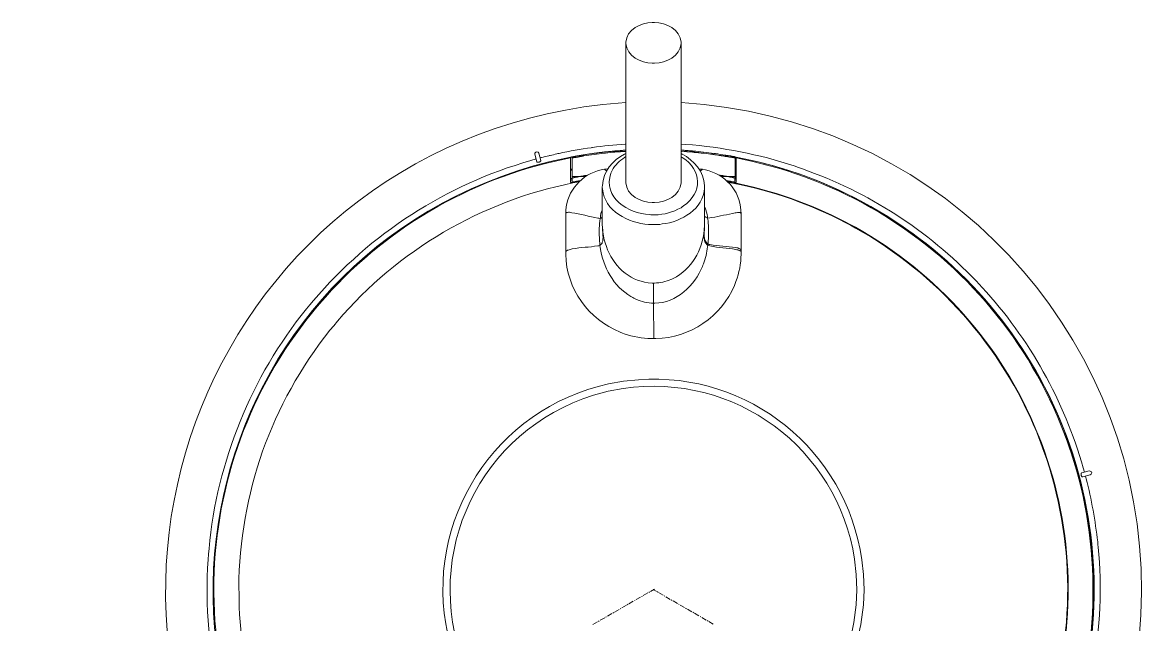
# Model space of a CAD drawing. Header units: millimetres. Extents: x 37 to 401, y 0 to 137.
# Drawn here: x 281.2 to 393.5, y 65.6 to 126 of the extents above; entities that cross this region are included whole.
import ezdxf

# ---------------------------------------------------------------- set-up
doc = ezdxf.new("R2010")
doc.units = ezdxf.units.MM

msp = doc.modelspace()

# ---------------------------------------------------------------- linework, layer by layer
at = {"color": 7, "lineweight": 20}
for points in [[(341.754883, 109.938995), (341.754883, 123.909101)], [(347.279383, 109.938995), (347.279383, 123.908995)], [(333.013085, 112.838899), (332.949585, 112.944697), (332.822585, 112.987101), (332.716717, 112.944697), (332.632085, 112.860101), (332.610883, 112.733101)], [(332.822585, 111.992197), (332.610883, 112.732995)], [(333.013085, 112.838899), (333.224717, 112.097995)], [(336.209217, 109.896697), (336.209217, 112.457899)], [(336.378585, 110.319995), (336.378585, 112.478995)], [(352.698085, 110.320101), (352.698085, 112.479101)], [(352.825085, 109.896697), (352.825085, 112.457899)], [(333.055383, 111.949899), (332.991883, 111.928697), (332.886085, 111.928697), (332.864883, 111.949899), (332.843717, 111.949899), (332.822585, 111.971101), (332.822585, 111.992197)], [(333.224717, 112.098101), (333.224717, 112.076899), (333.203585, 112.055697), (333.203585, 112.034601), (333.140085, 111.971101), (333.097717, 111.971101), (333.055383, 111.949899)], [(336.378585, 111.272495), (336.315085, 111.272495), (336.315085, 111.251399), (336.230383, 111.251399), (336.209217, 111.251399)], [(336.378585, 111.166697), (336.315085, 111.166697), (336.293883, 111.166697), (336.293883, 111.145495), (336.230383, 111.145495), (336.209217, 111.145495)], [(339.955717, 111.272601), (339.595883, 111.230197)], [(339.595883, 111.230197), (339.617085, 111.230197), (339.638217, 111.208995), (339.659383, 111.187899), (339.722883, 111.145495), (339.807585, 111.060899)], [(349.417217, 111.230197), (349.078585, 111.251399)], [(349.417217, 111.230197), (349.417217, 111.208995), (349.396085, 111.208995), (349.353717, 111.187899), (349.205585, 111.039697)], [(352.825085, 111.251399), (352.761585, 111.251399), (352.761585, 111.272495), (352.719217, 111.272495), (352.698085, 111.272495)], [(352.825085, 111.145495), (352.761585, 111.145495), (352.761585, 111.166697), (352.719217, 111.166697), (352.698085, 111.166697)], [(336.378585, 110.319995), (336.315085, 110.319995), (336.272717, 110.319995), (336.272717, 110.298899), (336.230383, 110.298899), (336.209217, 110.298899)], [(336.293883, 110.171899), (336.272717, 110.171899), (336.272717, 110.150697), (336.230383, 110.150697), (336.209217, 110.150697)], [(336.336217, 110.171899), (336.293883, 110.171899), (336.272717, 110.171899), (336.272717, 110.150697), (336.230383, 110.150697), (336.209217, 110.150697)], [(337.182883, 110.087197), (337.140585, 110.087197), (337.140585, 110.065995), (337.034717, 110.065995), (337.013585, 110.044899), (336.907717, 110.044899), (336.907717, 110.023697), (336.801883, 110.023697), (336.801883, 110.002495), (336.780717, 110.002495), (336.696085, 110.002495), (336.674883, 109.981399), (336.590217, 109.981399), (336.569085, 109.960197), (336.463217, 109.960197), (336.463217, 109.938995), (336.378585, 109.938995), (336.357383, 109.938995), (336.357383, 109.917899), (336.251585, 109.917899), (336.251585, 109.896697), (336.209217, 109.896697)], [(336.336217, 110.171899), (336.293883, 110.171899)], [(336.357383, 109.917899), (336.357383, 110.319995)], [(336.378585, 110.489399), (337.690883, 110.489399)], [(352.698085, 110.362399), (352.634585, 110.362399), (352.613383, 110.383495), (352.528717, 110.383495), (352.507585, 110.404697), (352.422883, 110.404697), (352.422883, 110.425899), (352.317085, 110.425899), (352.295883, 110.446995), (352.190085, 110.446995), (352.168883, 110.468197), (352.084217, 110.468197), (352.063085, 110.489399), (351.957217, 110.489399), (351.936085, 110.510495), (351.830217, 110.510495), (351.830217, 110.531697), (351.724383, 110.531697), (351.703217, 110.552899), (351.597383, 110.552899), (351.597383, 110.573995), (351.470383, 110.573995), (351.470383, 110.595197), (351.428085, 110.595197), (351.343383, 110.595197), (351.322217, 110.616399), (351.216383, 110.616399), (351.195217, 110.637495), (351.110585, 110.637495)], [(351.322217, 110.489399), (352.676883, 110.489399)], [(352.825085, 109.896697), (352.782717, 109.896697), (352.761585, 109.917899), (352.676883, 109.917899), (352.655717, 109.938995), (352.571085, 109.938995), (352.549883, 109.960197), (352.444085, 109.960197), (352.444085, 109.981399), (352.422883, 109.981399), (352.338217, 109.981399), (352.338217, 110.002495), (352.232383, 110.002495), (352.232383, 110.023697), (352.126585, 110.023697), (352.105383, 110.044899), (352.020717, 110.044899), (351.999585, 110.044899), (351.999585, 110.065995), (351.893717, 110.065995), (351.872585, 110.087197), (351.851383, 110.087197)], [(352.676883, 110.320101), (352.676883, 109.917899)], [(352.825085, 110.150697), (352.782717, 110.150697), (352.782717, 110.171899), (352.761585, 110.171899), (352.698085, 110.171899), (352.676883, 110.171899), (352.676883, 110.192995)], [(352.825085, 110.150697), (352.782717, 110.150697), (352.782717, 110.171899), (352.761585, 110.171899), (352.698085, 110.171899), (352.676883, 110.171899), (352.676883, 110.192995)], [(352.825085, 110.298899), (352.803883, 110.298899), (352.803883, 110.319995), (352.761585, 110.319995), (352.719217, 110.319995), (352.698085, 110.319995)], [(339.384217, 109.473399), (339.384217, 105.790399)], [(349.628883, 109.473399), (349.628883, 105.790399)], [(335.722383, 106.785197), (335.722383, 102.911697)], [(353.311883, 106.785197), (353.311883, 102.911697)], [(339.384217, 106.425399), (339.363085, 106.404197), (339.341883, 106.383101), (339.320717, 106.361899), (339.278383, 106.340697), (339.236085, 106.319601), (339.172585, 106.298399)], [(339.384217, 105.684495), (339.384217, 105.790399)], [(339.405383, 105.345899), (339.384217, 105.769197)], [(339.384217, 105.684495), (339.384217, 105.578697), (339.405383, 105.472899), (339.405383, 105.070697)], [(349.628883, 105.684495), (349.628883, 105.790399)], [(349.628883, 105.790399), (349.628883, 105.493995)], [(349.628883, 105.599899), (349.628883, 105.684495)], [(349.628883, 105.515197), (349.628883, 105.599899)], [(349.628883, 105.430495), (349.628883, 105.515197)], [(339.447717, 104.731995), (339.447717, 104.583899), (339.468883, 104.435697), (339.468883, 104.350995), (339.447717, 104.266399), (339.447717, 104.118197), (339.426585, 104.054697), (339.405383, 103.969995), (339.384217, 103.906495), (339.363085, 103.864197), (339.363085, 103.821899), (339.341883, 103.800697), (339.320717, 103.758399), (339.151383, 103.588995)], [(339.405383, 105.345899), (339.405383, 105.218899), (339.426585, 105.197697), (339.426585, 105.091899)], [(339.405383, 105.345899), (339.405383, 105.070697)], [(339.405383, 105.070697), (339.426585, 105.028399)], [(339.426585, 105.028399), (339.426585, 104.943697)], [(339.426585, 104.943697), (339.426585, 104.858995)], [(339.426585, 104.858995), (339.447717, 104.731995)], [(349.607717, 105.261197), (349.607717, 105.345899), (349.628883, 105.345899)], [(349.628883, 105.493995), (349.628883, 105.282399)], [(349.628883, 105.239995), (349.628883, 105.430495)], [(349.628883, 105.261197), (349.628883, 105.345899)], [(349.628883, 105.261197), (349.628883, 105.282399)], [(349.628883, 105.239995), (349.628883, 105.261197)], [(339.151383, 103.589101), (339.130217, 103.800697), (339.130217, 103.885399), (339.109085, 103.991197)], [(349.967585, 103.588995), (349.967585, 103.673697), (349.967585, 103.715995), (349.967585, 103.737197), (349.988717, 103.758399), (349.988717, 103.969995), (349.988717, 103.991197), (350.009883, 103.991197), (350.009883, 104.012399)], [(344.506585, 99.821399), (344.506585, 97.810601)], [(344.443085, 97.810601), (344.464217, 97.810601)], [(344.464217, 97.810495), (344.506585, 97.810495)], [(344.548883, 94.254495), (344.506585, 97.810495)], [(387.474883, 80.771399), (388.194585, 80.982995)], [(388.300383, 80.580899), (388.406217, 80.644399), (388.469717, 80.771399), (388.427383, 80.898399), (388.321585, 80.961899), (388.194585, 80.983101)], [(387.580717, 80.390399), (387.559585, 80.369197), (387.538383, 80.390399), (387.517217, 80.390399), (387.474883, 80.432697), (387.453717, 80.453899), (387.432585, 80.496197), (387.411383, 80.517399), (387.411383, 80.580899), (387.390217, 80.623197), (387.390217, 80.644399), (387.411383, 80.686697), (387.411383, 80.750197), (387.432585, 80.750197), (387.432585, 80.771399), (387.474883, 80.771399)], [(388.300383, 80.580899), (387.580717, 80.390399)], [(343.490585, 68.494697), (343.935085, 68.748697)], [(344.040883, 68.791101), (344.125585, 68.854601)], [(344.210217, 68.896899), (344.612383, 69.129697)], [(344.781717, 68.917995), (344.485383, 69.087399)], [(344.951085, 68.812197), (344.866383, 68.875697)], [(345.501383, 68.515899), (345.035717, 68.769899)], [(341.331585, 67.245899), (341.797217, 67.499899)], [(341.881883, 67.563399), (341.966585, 67.605697)], [(342.051217, 67.648101), (342.495717, 67.923197)], [(342.601585, 67.965601), (342.686217, 68.029101)], [(342.770883, 68.071399), (343.215383, 68.325399)], [(343.321217, 68.388899), (343.405883, 68.431197)], [(345.670717, 68.409995), (345.586085, 68.452399)], [(346.199883, 68.092495), (345.755383, 68.346495)], [(346.390383, 67.986697), (346.305717, 68.050197)], [(346.919585, 67.690399), (346.475085, 67.944399)], [(347.110085, 67.584495), (347.025383, 67.626899)], [(347.639217, 67.266995), (347.194717, 67.520995)], [(339.172585, 65.997101), (339.638217, 66.251101)], [(339.722883, 66.314601), (339.807585, 66.356899)], [(339.892217, 66.420399), (340.357883, 66.674399)], [(340.442585, 66.716697), (340.527217, 66.780197)], [(340.611883, 66.822601), (341.077585, 67.076601)], [(341.162217, 67.140101), (341.246883, 67.182399)], [(347.829717, 67.161197), (347.745085, 67.203495)], [(348.358883, 66.843697), (347.914383, 67.118899)], [(348.549383, 66.737899), (348.464717, 66.801399)], [(349.078585, 66.441495), (348.634085, 66.695495)], [(349.269085, 66.335697), (349.184383, 66.377995)], [(349.798217, 66.018197), (349.353717, 66.272197)], [(338.452883, 65.573697), (338.918585, 65.848899)], [(339.003217, 65.891197), (339.087883, 65.954697)], [(349.988717, 65.912399), (349.904085, 65.975899)], [(350.517883, 65.594899), (350.073383, 65.869995)]]:
    msp.add_lwpolyline(points, dxfattribs=at)
for points, knots in [([(341.754883, 123.909101), (341.754883, 123.909101), (341.754883, 123.972601), (341.754883, 123.972601), (341.796899, 125.244294), (343.278601, 125.940325), (344.400717, 125.962197), (344.400717, 125.962197), (344.506585, 125.962197), (344.506585, 125.962197)], [0, 0, 0, 0, 1, 1, 1, 2, 2, 2, 3, 3, 3, 3]), ([(344.506585, 125.962197), (344.506585, 125.962197), (344.633585, 125.962197), (344.633585, 125.962197), (345.769882, 125.930518), (347.206006, 125.245705), (347.279383, 123.972601), (347.279383, 123.972601), (347.279383, 123.909101), (347.279383, 123.909101)], [0, 0, 0, 0, 1, 1, 1, 2, 2, 2, 3, 3, 3, 3]), ([(344.506585, 121.855899), (344.506585, 121.855899), (344.400717, 121.855899), (344.400717, 121.855899), (343.245687, 121.897915), (341.811292, 122.566711), (341.754883, 123.845495), (341.754883, 123.845495), (341.754883, 123.908995), (341.754883, 123.908995)], [0, 0, 0, 0, 1, 1, 1, 2, 2, 2, 3, 3, 3, 3]), ([(347.279383, 123.909101), (347.279383, 123.909101), (347.279383, 123.845601), (347.279383, 123.845601), (347.191612, 122.564312), (345.802691, 121.907722), (344.633585, 121.855899), (344.633585, 121.855899), (344.506585, 121.855899), (344.506585, 121.855899)], [0, 0, 0, 0, 1, 1, 1, 2, 2, 2, 3, 3, 3, 3]), ([(341.733717, 117.918899), (341.733717, 117.918899), (339.426585, 117.728399), (339.426585, 117.728399), (298.838091, 113.033597), (281.235185, 64.980007), (309.221717, 35.199495), (309.221717, 35.199495), (310.872717, 33.569697), (310.872717, 33.569697), (310.872717, 33.569697), (312.587217, 32.003399), (312.587217, 32.003399), (343.800712, 5.635024), (390.884904, 25.766994), (393.401585, 66.547399), (393.401585, 66.547399), (393.465085, 68.854495), (393.465085, 68.854495), (393.465085, 68.854495), (393.422717, 71.182899), (393.422717, 71.182899), (392.328788, 95.453305), (373.750805, 115.192315), (349.586585, 117.728399), (349.586585, 117.728399), (347.279383, 117.918899), (347.279383, 117.918899)], [0, 0, 0, 0, 1, 1, 1, 2, 2, 2, 3, 3, 3, 4, 4, 4, 5, 5, 5, 6, 6, 6, 7, 7, 7, 8, 8, 8, 9, 9, 9, 9]), ([(341.733717, 113.748995), (341.733717, 113.748995), (341.670217, 113.748995), (341.670217, 113.748995), (340.590717, 113.670396), (339.475586, 113.57691), (338.410585, 113.410399), (338.410585, 113.410399), (338.347085, 113.410399), (338.347085, 113.410399), (338.347085, 113.410399), (338.283585, 113.389197), (338.283585, 113.389197), (337.231602, 113.27211), (336.085109, 113.042805), (335.045085, 112.817697), (335.045085, 112.817697), (334.981585, 112.796495), (334.981585, 112.796495), (334.981585, 112.796495), (334.918085, 112.796495), (334.918085, 112.796495), (334.918085, 112.796495), (334.833383, 112.775399), (334.833383, 112.775399), (334.634099, 112.737617), (334.347291, 112.648011), (334.156085, 112.627197), (334.156085, 112.627197), (334.092585, 112.605995), (334.092585, 112.605995), (334.092585, 112.605995), (334.029085, 112.584899), (334.029085, 112.584899), (333.807188, 112.53551), (333.500589, 112.469223), (333.288217, 112.394399), (333.288217, 112.394399), (333.224717, 112.394399), (333.224717, 112.394399), (333.224717, 112.394399), (333.140085, 112.373197), (333.140085, 112.373197)], [0, 0, 0, 0, 1, 1, 1, 2, 2, 2, 3, 3, 3, 4, 4, 4, 5, 5, 5, 6, 6, 6, 7, 7, 7, 8, 8, 8, 9, 9, 9, 10, 10, 10, 11, 11, 11, 12, 12, 12, 13, 13, 13, 14, 14, 14, 14]), ([(387.728883, 80.855995), (387.728883, 80.855995), (387.601883, 81.279399), (387.601883, 81.279399), (385.739887, 87.953602), (382.189602, 94.291219), (377.484217, 99.376899), (377.484217, 99.376899), (377.187883, 99.694399), (377.187883, 99.694399), (377.187883, 99.694399), (376.870383, 100.032995), (376.870383, 100.032995), (372.050804, 105.072108), (366.033791, 108.967092), (359.450217, 111.272495), (359.450217, 111.272495), (359.048085, 111.420697), (359.048085, 111.420697), (359.048085, 111.420697), (358.624717, 111.568899), (358.624717, 111.568899), (355.037002, 112.741497), (351.48841, 113.443525), (347.723883, 113.727899), (347.723883, 113.727899), (347.279383, 113.748995), (347.279383, 113.748995)], [0, 0, 0, 0, 1, 1, 1, 2, 2, 2, 3, 3, 3, 4, 4, 4, 5, 5, 5, 6, 6, 6, 7, 7, 7, 8, 8, 8, 9, 9, 9, 9]), ([(336.209217, 112.457899), (336.209217, 112.457899), (334.156085, 112.013399), (334.156085, 112.013399), (298.253185, 102.963626), (288.327394, 57.563913), (317.201585, 34.373995), (317.201585, 34.373995), (318.873717, 33.103995), (318.873717, 33.103995), (318.873717, 33.103995), (320.630585, 31.918697), (320.630585, 31.918697), (351.965683, 12.22142), (391.666589, 36.420212), (388.469717, 73.299495), (388.469717, 73.299495), (388.215717, 75.394995), (388.215717, 75.394995), (388.215717, 75.394995), (387.877085, 77.469399), (387.877085, 77.469399), (384.5941, 94.438292), (371.684585, 107.952927), (354.878217, 112.013399), (354.878217, 112.013399), (352.825085, 112.457899), (352.825085, 112.457899)], [0, 0, 0, 0, 1, 1, 1, 2, 2, 2, 3, 3, 3, 4, 4, 4, 5, 5, 5, 6, 6, 6, 7, 7, 7, 8, 8, 8, 9, 9, 9, 9]), ([(332.737883, 112.267399), (332.737883, 112.267399), (332.208717, 112.097995), (332.208717, 112.097995), (323.769214, 109.720026), (316.091711, 104.753197), (310.428217, 98.064495), (310.428217, 98.064495), (310.068383, 97.641197), (310.068383, 97.641197), (310.068383, 97.641197), (309.708585, 97.217899), (309.708585, 97.217899), (304.19361, 90.397294), (300.745207, 81.931297), (299.950717, 73.193697), (299.950717, 73.193697), (299.908383, 72.643399), (299.908383, 72.643399), (299.908383, 72.643399), (299.866085, 72.092995), (299.866085, 72.092995), (299.530911, 67.437422), (299.965604, 62.735318), (301.093717, 58.207697), (301.093717, 58.207697), (301.241883, 57.678495), (301.241883, 57.678495)], [0, 0, 0, 0, 1, 1, 1, 2, 2, 2, 3, 3, 3, 4, 4, 4, 5, 5, 5, 6, 6, 6, 7, 7, 7, 8, 8, 8, 9, 9, 9, 9]), ([(336.209217, 112.373197), (336.209217, 112.373197), (335.595383, 112.246197), (335.595383, 112.246197), (326.048194, 110.280202), (317.341285, 105.145909), (311.020883, 97.725899), (311.020883, 97.725899), (310.618717, 97.260197), (310.618717, 97.260197), (310.618717, 97.260197), (310.237717, 96.773399), (310.237717, 96.773399), (304.095185, 89.261702), (300.623111, 79.650624), (300.437585, 69.955197), (300.437585, 69.955197), (300.437585, 69.341399), (300.437585, 69.341399), (300.437585, 69.341399), (300.437585, 68.727495), (300.437585, 68.727495), (300.471099, 63.781621), (301.355513, 58.84312), (303.019883, 54.185995), (303.019883, 54.185995), (303.231585, 53.593399), (303.231585, 53.593399)], [0, 0, 0, 0, 1, 1, 1, 2, 2, 2, 3, 3, 3, 4, 4, 4, 5, 5, 5, 6, 6, 6, 7, 7, 7, 8, 8, 8, 9, 9, 9, 9]), ([(341.754883, 113.156399), (341.754883, 113.156399), (341.691383, 113.135197), (341.691383, 113.135197), (341.691383, 113.135197), (341.606717, 113.135197), (341.606717, 113.135197), (341.406409, 113.149026), (341.437807, 113.103094), (341.246883, 113.113995), (341.246883, 113.113995), (341.162217, 113.113995), (341.162217, 113.113995), (341.162217, 113.113995), (341.119883, 113.092899), (341.119883, 113.092899), (341.119883, 113.092899), (340.887085, 113.092899), (340.887085, 113.092899), (340.887085, 113.092899), (340.844717, 113.071697), (340.844717, 113.071697), (340.844717, 113.071697), (340.675383, 113.071697), (340.675383, 113.071697), (340.675383, 113.071697), (340.633085, 113.050495), (340.633085, 113.050495), (340.633085, 113.050495), (340.569585, 113.050495), (340.569585, 113.050495), (340.366703, 113.063195), (340.380814, 113.014194), (340.167383, 113.029399), (340.167383, 113.029399), (340.125085, 113.008197), (340.125085, 113.008197), (340.125085, 113.008197), (339.998085, 113.008197), (339.998085, 113.008197), (339.998085, 113.008197), (339.955717, 112.986995), (339.955717, 112.986995), (339.955717, 112.986995), (339.765217, 112.986995), (339.765217, 112.986995), (339.765217, 112.986995), (339.722883, 112.965899), (339.722883, 112.965899), (339.722883, 112.965899), (339.595883, 112.965899), (339.595883, 112.965899), (339.595883, 112.965899), (339.553585, 112.944697), (339.553585, 112.944697), (339.553585, 112.944697), (339.405383, 112.944697), (339.405383, 112.944697), (339.405383, 112.944697), (339.363085, 112.923495), (339.363085, 112.923495), (339.363085, 112.923495), (339.236085, 112.923495), (339.236085, 112.923495), (339.236085, 112.923495), (339.193717, 112.902399), (339.193717, 112.902399), (339.193717, 112.902399), (339.066717, 112.902399), (339.066717, 112.902399), (339.066717, 112.902399), (339.003217, 112.881197), (339.003217, 112.881197), (339.003217, 112.881197), (338.876217, 112.881197), (338.876217, 112.881197), (338.876217, 112.881197), (338.833883, 112.859995), (338.833883, 112.859995), (338.833883, 112.859995), (338.749217, 112.859995), (338.749217, 112.859995), (338.749217, 112.859995), (338.706883, 112.838899), (338.706883, 112.838899), (338.706883, 112.838899), (338.558717, 112.838899), (338.558717, 112.838899), (338.558717, 112.838899), (338.516383, 112.817697), (338.516383, 112.817697), (338.516383, 112.817697), (338.431717, 112.817697), (338.431717, 112.817697), (338.431717, 112.817697), (338.389383, 112.796495), (338.389383, 112.796495), (338.253917, 112.790921), (338.122295, 112.761323), (337.987217, 112.754197), (337.987217, 112.754197), (337.944883, 112.732995), (337.944883, 112.732995), (337.944883, 112.732995), (337.902585, 112.732995), (337.902585, 112.732995), (337.765707, 112.712605), (337.636591, 112.693519), (337.500383, 112.669495), (337.500383, 112.669495), (337.458085, 112.669495), (337.458085, 112.669495), (337.458085, 112.669495), (337.415717, 112.648399), (337.415717, 112.648399), (337.415717, 112.648399), (337.373383, 112.648399), (337.373383, 112.648399), (337.373383, 112.648399), (337.309883, 112.648399), (337.309883, 112.648399), (337.309883, 112.648399), (337.267585, 112.627197), (337.267585, 112.627197), (337.267585, 112.627197), (337.182883, 112.627197), (337.182883, 112.627197), (337.182883, 112.627197), (337.140585, 112.605995), (337.140585, 112.605995), (337.140585, 112.605995), (337.055883, 112.605995), (337.055883, 112.605995), (337.055883, 112.605995), (337.013585, 112.584899), (337.013585, 112.584899), (337.013585, 112.584899), (336.971217, 112.584899), (336.971217, 112.584899), (336.971217, 112.584899), (336.928883, 112.563697), (336.928883, 112.563697), (336.928883, 112.563697), (336.823085, 112.563697), (336.823085, 112.563697), (336.823085, 112.563697), (336.780717, 112.542495), (336.780717, 112.542495), (336.780717, 112.542495), (336.696085, 112.542495), (336.696085, 112.542495), (336.696085, 112.542495), (336.653717, 112.521399), (336.653717, 112.521399), (336.653717, 112.521399), (336.611383, 112.521399), (336.611383, 112.521399), (336.611383, 112.521399), (336.569085, 112.500197), (336.569085, 112.500197), (336.569085, 112.500197), (336.484383, 112.500197), (336.484383, 112.500197), (336.484383, 112.500197), (336.442085, 112.478995), (336.442085, 112.478995), (336.442085, 112.478995), (336.336217, 112.478995), (336.336217, 112.478995), (336.336217, 112.478995), (336.293883, 112.457899), (336.293883, 112.457899), (336.293883, 112.457899), (336.251585, 112.457899), (336.251585, 112.457899), (336.251585, 112.457899), (336.209217, 112.436697), (336.209217, 112.436697)], [0, 0, 0, 0, 1, 1, 1, 2, 2, 2, 3, 3, 3, 4, 4, 4, 5, 5, 5, 6, 6, 6, 7, 7, 7, 8, 8, 8, 9, 9, 9, 10, 10, 10, 11, 11, 11, 12, 12, 12, 13, 13, 13, 14, 14, 14, 15, 15, 15, 16, 16, 16, 17, 17, 17, 18, 18, 18, 19, 19, 19, 20, 20, 20, 21, 21, 21, 22, 22, 22, 23, 23, 23, 24, 24, 24, 25, 25, 25, 26, 26, 26, 27, 27, 27, 28, 28, 28, 29, 29, 29, 30, 30, 30, 31, 31, 31, 32, 32, 32, 33, 33, 33, 34, 34, 34, 35, 35, 35, 36, 36, 36, 37, 37, 37, 38, 38, 38, 39, 39, 39, 40, 40, 40, 41, 41, 41, 42, 42, 42, 43, 43, 43, 44, 44, 44, 45, 45, 45, 46, 46, 46, 47, 47, 47, 48, 48, 48, 49, 49, 49, 50, 50, 50, 51, 51, 51, 52, 52, 52, 53, 53, 53, 54, 54, 54, 55, 55, 55, 56, 56, 56, 57, 57, 57, 58, 58, 58, 59, 59, 59, 59]), ([(341.733717, 113.029399), (341.733717, 113.029399), (341.606717, 113.029399), (341.606717, 113.029399), (341.432092, 113.039594), (341.471991, 112.994121), (341.268085, 113.008197), (341.268085, 113.008197), (341.225717, 113.008197), (341.225717, 113.008197), (341.225717, 113.008197), (341.183383, 112.986995), (341.183383, 112.986995), (340.994012, 112.993416), (340.953407, 112.983926), (340.781217, 112.965899), (340.781217, 112.965899), (340.696585, 112.965899), (340.696585, 112.965899), (340.696585, 112.965899), (340.654217, 112.944697), (340.654217, 112.944697), (340.345607, 112.945403), (340.009692, 112.882608), (339.701717, 112.859995), (339.701717, 112.859995), (339.617085, 112.859995), (339.617085, 112.859995), (339.617085, 112.859995), (339.574717, 112.838899), (339.574717, 112.838899), (338.902287, 112.778221), (338.202799, 112.671718), (337.542717, 112.563697), (337.542717, 112.563697), (337.479217, 112.563697), (337.479217, 112.563697), (337.479217, 112.563697), (337.436883, 112.542495), (337.436883, 112.542495), (337.436883, 112.542495), (337.352217, 112.542495), (337.352217, 112.542495), (337.352217, 112.542495), (337.309883, 112.521399), (337.309883, 112.521399), (337.309883, 112.521399), (337.225217, 112.521399), (337.225217, 112.521399), (337.225217, 112.521399), (337.182883, 112.500197), (337.182883, 112.500197), (337.182883, 112.500197), (337.098217, 112.500197), (337.098217, 112.500197), (337.098217, 112.500197), (337.055883, 112.478995), (337.055883, 112.478995), (337.055883, 112.478995), (336.971217, 112.478995), (336.971217, 112.478995), (336.971217, 112.478995), (336.928883, 112.457899), (336.928883, 112.457899), (336.928883, 112.457899), (336.844217, 112.457899), (336.844217, 112.457899), (336.844217, 112.457899), (336.801883, 112.436697), (336.801883, 112.436697), (336.801883, 112.436697), (336.759585, 112.436697), (336.759585, 112.436697), (336.759585, 112.436697), (336.717217, 112.415495), (336.717217, 112.415495), (336.717217, 112.415495), (336.632585, 112.415495), (336.632585, 112.415495), (336.632585, 112.415495), (336.590217, 112.394399), (336.590217, 112.394399), (336.590217, 112.394399), (336.505585, 112.394399), (336.505585, 112.394399), (336.505585, 112.394399), (336.463217, 112.373197), (336.463217, 112.373197), (336.463217, 112.373197), (336.420883, 112.373197), (336.420883, 112.373197), (336.420883, 112.373197), (336.378585, 112.351995), (336.378585, 112.351995)], [0, 0, 0, 0, 1, 1, 1, 2, 2, 2, 3, 3, 3, 4, 4, 4, 5, 5, 5, 6, 6, 6, 7, 7, 7, 8, 8, 8, 9, 9, 9, 10, 10, 10, 11, 11, 11, 12, 12, 12, 13, 13, 13, 14, 14, 14, 15, 15, 15, 16, 16, 16, 17, 17, 17, 18, 18, 18, 19, 19, 19, 20, 20, 20, 21, 21, 21, 22, 22, 22, 23, 23, 23, 24, 24, 24, 25, 25, 25, 26, 26, 26, 27, 27, 27, 28, 28, 28, 29, 29, 29, 30, 30, 30, 31, 31, 31, 31]), ([(339.384217, 109.473399), (339.384217, 109.473399), (339.405383, 109.600399), (339.405383, 109.600399), (339.425492, 110.992425), (340.456308, 112.130521), (341.627883, 112.754197), (341.627883, 112.754197), (341.733717, 112.817697), (341.733717, 112.817697)], [0, 0, 0, 0, 1, 1, 1, 2, 2, 2, 3, 3, 3, 3]), ([(344.252585, 106.658197), (344.252585, 106.658197), (344.125585, 106.679399), (344.125585, 106.679399), (341.965209, 106.759797), (339.413215, 108.402719), (340.252085, 110.849197), (340.252085, 110.849197), (340.315585, 110.976197), (340.315585, 110.976197), (340.315585, 110.976197), (340.379085, 111.103197), (340.379085, 111.103197), (340.647902, 111.65921), (341.124505, 112.077217), (341.627883, 112.415495), (341.627883, 112.415495), (341.754883, 112.500197), (341.754883, 112.500197)], [0, 0, 0, 0, 1, 1, 1, 2, 2, 2, 3, 3, 3, 4, 4, 4, 5, 5, 5, 6, 6, 6, 6]), ([(347.279383, 112.479101), (347.279383, 112.479101), (347.406383, 112.415601), (347.406383, 112.415601), (349.374213, 111.162111), (349.47539, 108.877522), (347.533383, 107.547197), (347.533383, 107.547197), (347.406383, 107.462601), (347.406383, 107.462601), (347.406383, 107.462601), (347.279383, 107.377899), (347.279383, 107.377899), (346.473286, 106.919994), (345.581111, 106.673014), (344.654717, 106.658197), (344.654717, 106.658197), (344.506585, 106.658197), (344.506585, 106.658197)], [0, 0, 0, 0, 1, 1, 1, 2, 2, 2, 3, 3, 3, 4, 4, 4, 5, 5, 5, 6, 6, 6, 6]), ([(352.825085, 112.457899), (352.825085, 112.457899), (352.761585, 112.457899), (352.761585, 112.457899), (352.761585, 112.457899), (352.719217, 112.478995), (352.719217, 112.478995), (352.719217, 112.478995), (352.634585, 112.478995), (352.634585, 112.478995), (352.634585, 112.478995), (352.592217, 112.500197), (352.592217, 112.500197), (352.592217, 112.500197), (352.507585, 112.500197), (352.507585, 112.500197), (352.507585, 112.500197), (352.465217, 112.521399), (352.465217, 112.521399), (352.465217, 112.521399), (352.422883, 112.521399), (352.422883, 112.521399), (352.422883, 112.521399), (352.380585, 112.542495), (352.380585, 112.542495), (352.380585, 112.542495), (352.274717, 112.542495), (352.274717, 112.542495), (352.274717, 112.542495), (352.232383, 112.563697), (352.232383, 112.563697), (352.232383, 112.563697), (352.147717, 112.563697), (352.147717, 112.563697), (352.147717, 112.563697), (352.105383, 112.584899), (352.105383, 112.584899), (352.105383, 112.584899), (352.063085, 112.584899), (352.063085, 112.584899), (352.063085, 112.584899), (352.020717, 112.605995), (352.020717, 112.605995), (352.020717, 112.605995), (351.936085, 112.605995), (351.936085, 112.605995), (351.936085, 112.605995), (351.893717, 112.627197), (351.893717, 112.627197), (351.893717, 112.627197), (351.787883, 112.627197), (351.787883, 112.627197), (351.787883, 112.627197), (351.745585, 112.648399), (351.745585, 112.648399), (351.745585, 112.648399), (351.703217, 112.648399), (351.703217, 112.648399), (351.379014, 112.70061), (351.057986, 112.75462), (350.729585, 112.796495), (350.729585, 112.796495), (350.687217, 112.796495), (350.687217, 112.796495), (350.687217, 112.796495), (350.644883, 112.817697), (350.644883, 112.817697), (350.644883, 112.817697), (350.602585, 112.817697), (350.602585, 112.817697), (349.911494, 112.905927), (349.185512, 113.007527), (348.485883, 113.050495), (348.485883, 113.050495), (348.443585, 113.050495), (348.443585, 113.050495), (348.443585, 113.050495), (348.401217, 113.071697), (348.401217, 113.071697), (348.401217, 113.071697), (348.358883, 113.071697), (348.358883, 113.071697), (348.285506, 113.078823), (347.956399, 113.088595), (347.914383, 113.113995), (347.914383, 113.113995), (347.808585, 113.113995), (347.808585, 113.113995), (347.641686, 113.115794), (347.562311, 113.149696), (347.364085, 113.135197), (347.364085, 113.135197), (347.321717, 113.156399), (347.321717, 113.156399), (347.321717, 113.156399), (347.279383, 113.156399), (347.279383, 113.156399)], [0, 0, 0, 0, 1, 1, 1, 2, 2, 2, 3, 3, 3, 4, 4, 4, 5, 5, 5, 6, 6, 6, 7, 7, 7, 8, 8, 8, 9, 9, 9, 10, 10, 10, 11, 11, 11, 12, 12, 12, 13, 13, 13, 14, 14, 14, 15, 15, 15, 16, 16, 16, 17, 17, 17, 18, 18, 18, 19, 19, 19, 20, 20, 20, 21, 21, 21, 22, 22, 22, 23, 23, 23, 24, 24, 24, 25, 25, 25, 26, 26, 26, 27, 27, 27, 28, 28, 28, 29, 29, 29, 30, 30, 30, 31, 31, 31, 32, 32, 32, 32]), ([(352.698085, 112.351995), (352.698085, 112.351995), (352.655717, 112.373197), (352.655717, 112.373197), (352.655717, 112.373197), (352.613383, 112.373197), (352.613383, 112.373197), (352.613383, 112.373197), (352.571085, 112.394399), (352.571085, 112.394399), (352.571085, 112.394399), (352.486383, 112.394399), (352.486383, 112.394399), (352.486383, 112.394399), (352.444085, 112.415495), (352.444085, 112.415495), (352.444085, 112.415495), (352.401717, 112.415495), (352.401717, 112.415495), (352.401717, 112.415495), (352.359383, 112.436697), (352.359383, 112.436697), (352.359383, 112.436697), (352.274717, 112.436697), (352.274717, 112.436697), (352.274717, 112.436697), (352.232383, 112.457899), (352.232383, 112.457899), (352.232383, 112.457899), (352.126585, 112.457899), (352.126585, 112.457899), (352.126585, 112.457899), (352.084217, 112.478995), (352.084217, 112.478995), (352.084217, 112.478995), (351.999585, 112.478995), (351.999585, 112.478995), (351.999585, 112.478995), (351.957217, 112.500197), (351.957217, 112.500197), (351.957217, 112.500197), (351.872585, 112.500197), (351.872585, 112.500197), (351.872585, 112.500197), (351.830217, 112.521399), (351.830217, 112.521399), (351.830217, 112.521399), (351.745585, 112.521399), (351.745585, 112.521399), (351.745585, 112.521399), (351.703217, 112.542495), (351.703217, 112.542495), (351.703217, 112.542495), (351.618585, 112.542495), (351.618585, 112.542495), (351.618585, 112.542495), (351.576217, 112.563697), (351.576217, 112.563697), (351.576217, 112.563697), (351.491585, 112.563697), (351.491585, 112.563697), (351.491585, 112.563697), (351.449217, 112.584899), (351.449217, 112.584899), (351.449217, 112.584899), (351.343383, 112.584899), (351.343383, 112.584899), (351.343383, 112.584899), (351.301085, 112.605995), (351.301085, 112.605995), (351.301085, 112.605995), (351.216383, 112.605995), (351.216383, 112.605995), (351.216383, 112.605995), (351.174085, 112.627197), (351.174085, 112.627197), (351.174085, 112.627197), (351.089383, 112.627197), (351.089383, 112.627197), (351.089383, 112.627197), (351.047085, 112.648399), (351.047085, 112.648399), (351.047085, 112.648399), (350.962383, 112.648399), (350.962383, 112.648399), (350.962383, 112.648399), (350.920085, 112.669495), (350.920085, 112.669495), (350.920085, 112.669495), (350.793085, 112.669495), (350.793085, 112.669495), (350.793085, 112.669495), (350.750717, 112.690697), (350.750717, 112.690697), (350.750717, 112.690697), (350.666085, 112.690697), (350.666085, 112.690697), (350.666085, 112.690697), (350.602585, 112.711899), (350.602585, 112.711899), (350.602585, 112.711899), (350.560217, 112.711899), (350.560217, 112.711899), (350.560217, 112.711899), (350.517883, 112.711899), (350.517883, 112.711899), (350.517883, 112.711899), (350.475585, 112.732995), (350.475585, 112.732995), (350.184896, 112.754197), (349.854308, 112.800411), (349.565383, 112.838899), (349.565383, 112.838899), (349.480717, 112.838899), (349.480717, 112.838899), (349.480717, 112.838899), (349.438383, 112.859995), (349.438383, 112.859995), (349.438383, 112.859995), (349.290217, 112.859995), (349.290217, 112.859995), (349.290217, 112.859995), (349.247883, 112.881197), (349.247883, 112.881197), (349.247883, 112.881197), (349.078585, 112.881197), (349.078585, 112.881197), (349.078585, 112.881197), (349.036217, 112.902399), (349.036217, 112.902399), (349.036217, 112.902399), (348.866883, 112.902399), (348.866883, 112.902399), (348.866883, 112.902399), (348.824585, 112.923495), (348.824585, 112.923495), (348.824585, 112.923495), (348.634085, 112.923495), (348.634085, 112.923495), (348.634085, 112.923495), (348.591717, 112.944697), (348.591717, 112.944697), (348.591717, 112.944697), (348.422383, 112.944697), (348.422383, 112.944697), (348.422383, 112.944697), (348.380085, 112.965899), (348.380085, 112.965899), (348.380085, 112.965899), (348.337717, 112.965899), (348.337717, 112.965899), (348.155013, 112.956727), (348.097792, 113.001212), (347.893217, 112.986995), (347.893217, 112.986995), (347.850883, 113.008197), (347.850883, 113.008197), (347.850883, 113.008197), (347.808585, 113.008197), (347.808585, 113.008197), (347.616992, 112.998707), (347.583795, 113.044604), (347.364085, 113.029399), (347.364085, 113.029399), (347.279383, 113.029399), (347.279383, 113.029399)], [0, 0, 0, 0, 1, 1, 1, 2, 2, 2, 3, 3, 3, 4, 4, 4, 5, 5, 5, 6, 6, 6, 7, 7, 7, 8, 8, 8, 9, 9, 9, 10, 10, 10, 11, 11, 11, 12, 12, 12, 13, 13, 13, 14, 14, 14, 15, 15, 15, 16, 16, 16, 17, 17, 17, 18, 18, 18, 19, 19, 19, 20, 20, 20, 21, 21, 21, 22, 22, 22, 23, 23, 23, 24, 24, 24, 25, 25, 25, 26, 26, 26, 27, 27, 27, 28, 28, 28, 29, 29, 29, 30, 30, 30, 31, 31, 31, 32, 32, 32, 33, 33, 33, 34, 34, 34, 35, 35, 35, 36, 36, 36, 37, 37, 37, 38, 38, 38, 39, 39, 39, 40, 40, 40, 41, 41, 41, 42, 42, 42, 43, 43, 43, 44, 44, 44, 45, 45, 45, 46, 46, 46, 47, 47, 47, 48, 48, 48, 49, 49, 49, 50, 50, 50, 51, 51, 51, 52, 52, 52, 53, 53, 53, 54, 54, 54, 55, 55, 55, 55]), ([(347.279383, 112.817697), (347.279383, 112.817697), (347.406383, 112.754197), (347.406383, 112.754197), (348.574783, 112.128017), (349.592194, 110.9829), (349.628883, 109.600399), (349.628883, 109.600399), (349.628883, 109.473399), (349.628883, 109.473399)], [0, 0, 0, 0, 1, 1, 1, 2, 2, 2, 3, 3, 3, 3]), ([(385.823883, 53.699197), (385.823883, 53.699197), (386.035585, 54.291899), (386.035585, 54.291899), (389.304812, 63.399492), (389.443807, 73.595899), (386.395383, 82.782197), (386.395383, 82.782197), (386.204883, 83.374899), (386.204883, 83.374899), (386.204883, 83.374899), (385.993217, 83.967495), (385.993217, 83.967495), (382.71771, 93.135519), (376.430505, 101.013823), (368.213217, 106.234899), (368.213217, 106.234899), (367.705217, 106.573495), (367.705217, 106.573495), (367.705217, 106.573495), (367.176085, 106.890995), (367.176085, 106.890995), (362.830886, 109.461405), (358.359392, 111.209807), (353.417717, 112.246197), (353.417717, 112.246197), (352.825085, 112.373197), (352.825085, 112.373197)], [0, 0, 0, 0, 1, 1, 1, 2, 2, 2, 3, 3, 3, 4, 4, 4, 5, 5, 5, 6, 6, 6, 7, 7, 7, 8, 8, 8, 9, 9, 9, 9]), ([(339.595883, 111.230197), (339.595883, 111.230197), (339.278383, 111.166697), (339.278383, 111.166697), (337.323289, 110.7416), (335.853617, 109.076524), (335.722383, 107.081601), (335.722383, 107.081601), (335.722383, 106.785197), (335.722383, 106.785197)], [0, 0, 0, 0, 1, 1, 1, 2, 2, 2, 3, 3, 3, 3]), ([(353.311883, 106.785197), (353.311883, 106.785197), (353.290717, 107.102697), (353.290717, 107.102697), (353.165092, 109.114624), (351.686283, 110.739907), (349.734717, 111.166697), (349.734717, 111.166697), (349.417217, 111.230197), (349.417217, 111.230197)], [0, 0, 0, 0, 1, 1, 1, 2, 2, 2, 3, 3, 3, 3]), ([(385.315883, 52.069399), (385.315883, 52.069399), (385.548717, 52.640899), (385.548717, 52.640899), (389.129094, 61.671305), (389.682214, 71.376927), (387.136217, 80.750197), (387.136217, 80.750197), (386.966883, 81.342899), (386.966883, 81.342899), (386.966883, 81.342899), (386.797585, 81.935495), (386.797585, 81.935495), (383.981007, 91.146205), (378.223709, 99.219525), (370.414585, 104.858995), (370.414585, 104.858995), (369.927717, 105.197697), (369.927717, 105.197697), (369.927717, 105.197697), (369.419717, 105.557495), (369.419717, 105.557495), (365.358892, 108.310996), (360.923417, 110.376122), (356.190585, 111.674697), (356.190585, 111.674697), (355.597883, 111.822899), (355.597883, 111.822899)], [0, 0, 0, 0, 1, 1, 1, 2, 2, 2, 3, 3, 3, 4, 4, 4, 5, 5, 5, 6, 6, 6, 7, 7, 7, 8, 8, 8, 9, 9, 9, 9]), ([(337.881383, 110.637495), (337.881383, 110.637495), (337.860217, 110.616399), (337.860217, 110.616399), (337.649291, 110.6273), (337.788603, 110.586695), (337.627383, 110.595197), (337.627383, 110.595197), (337.606217, 110.595197), (337.606217, 110.595197), (337.606217, 110.595197), (337.606217, 110.573995), (337.606217, 110.573995), (337.606217, 110.573995), (337.479217, 110.573995), (337.479217, 110.573995), (337.479217, 110.573995), (337.479217, 110.552899), (337.479217, 110.552899), (337.479217, 110.552899), (337.352217, 110.552899), (337.352217, 110.552899), (337.352217, 110.552899), (337.352217, 110.531697), (337.352217, 110.531697), (337.352217, 110.531697), (337.267585, 110.531697), (337.267585, 110.531697), (337.267585, 110.531697), (337.225217, 110.531697), (337.225217, 110.531697), (337.225217, 110.531697), (337.225217, 110.510495), (337.225217, 110.510495), (337.225217, 110.510495), (337.119383, 110.510495), (337.119383, 110.510495), (337.119383, 110.510495), (337.098217, 110.489399), (337.098217, 110.489399), (337.098217, 110.489399), (337.013585, 110.489399), (337.013585, 110.489399), (337.013585, 110.489399), (336.992383, 110.468197), (336.992383, 110.468197), (336.992383, 110.468197), (336.886585, 110.468197), (336.886585, 110.468197), (336.886585, 110.468197), (336.865383, 110.446995), (336.865383, 110.446995), (336.865383, 110.446995), (336.759585, 110.446995), (336.759585, 110.446995), (336.759585, 110.446995), (336.759585, 110.425899), (336.759585, 110.425899), (336.759585, 110.425899), (336.653717, 110.425899), (336.653717, 110.425899), (336.653717, 110.425899), (336.653717, 110.404697), (336.653717, 110.404697), (336.653717, 110.404697), (336.547883, 110.404697), (336.547883, 110.404697), (336.547883, 110.404697), (336.526717, 110.383495), (336.526717, 110.383495), (336.526717, 110.383495), (336.442085, 110.383495), (336.442085, 110.383495), (336.442085, 110.383495), (336.442085, 110.362399), (336.442085, 110.362399), (336.442085, 110.362399), (336.378585, 110.362399), (336.378585, 110.362399)], [0, 0, 0, 0, 1, 1, 1, 2, 2, 2, 3, 3, 3, 4, 4, 4, 5, 5, 5, 6, 6, 6, 7, 7, 7, 8, 8, 8, 9, 9, 9, 10, 10, 10, 11, 11, 11, 12, 12, 12, 13, 13, 13, 14, 14, 14, 15, 15, 15, 16, 16, 16, 17, 17, 17, 18, 18, 18, 19, 19, 19, 20, 20, 20, 21, 21, 21, 22, 22, 22, 23, 23, 23, 24, 24, 24, 25, 25, 25, 26, 26, 26, 26]), ([(383.940085, 55.836995), (383.940085, 55.836995), (384.130585, 56.387399), (384.130585, 56.387399), (386.988403, 65.379705), (386.748514, 74.970321), (383.410883, 83.798197), (383.410883, 83.798197), (383.199217, 84.348495), (383.199217, 84.348495), (383.199217, 84.348495), (382.966383, 84.898899), (382.966383, 84.898899), (379.472508, 93.543295), (372.904808, 100.882202), (364.763085, 105.409399), (364.763085, 105.409399), (364.255085, 105.684601), (364.255085, 105.684601), (364.255085, 105.684601), (363.725883, 105.959697), (363.725883, 105.959697), (360.250705, 107.794494), (356.382814, 109.133004), (352.528717, 109.896697), (352.528717, 109.896697), (351.957217, 110.002495), (351.957217, 110.002495)], [0, 0, 0, 0, 1, 1, 1, 2, 2, 2, 3, 3, 3, 4, 4, 4, 5, 5, 5, 6, 6, 6, 7, 7, 7, 8, 8, 8, 9, 9, 9, 9]), ([(337.034717, 109.960197), (337.034717, 109.960197), (336.442085, 109.854399), (336.442085, 109.854399), (327.293111, 108.059113), (318.858194, 103.11211), (312.841217, 95.990197), (312.841217, 95.990197), (312.460217, 95.524495), (312.460217, 95.524495), (312.460217, 95.524495), (312.079217, 95.079995), (312.079217, 95.079995), (306.181901, 87.691805), (303.01251, 78.708319), (302.935217, 69.256697), (302.935217, 69.256697), (302.956383, 68.663995), (302.956383, 68.663995), (302.956383, 68.663995), (302.956383, 68.071399), (302.956383, 68.071399), (303.041791, 64.1072), (303.7332, 60.166707), (304.924883, 56.387399), (304.924883, 56.387399), (305.115383, 55.836995), (305.115383, 55.836995)], [0, 0, 0, 0, 1, 1, 1, 2, 2, 2, 3, 3, 3, 4, 4, 4, 5, 5, 5, 6, 6, 6, 7, 7, 7, 8, 8, 8, 9, 9, 9, 9]), ([(344.231383, 105.684495), (344.231383, 105.684495), (344.019717, 105.705697), (344.019717, 105.705697), (342.038905, 105.798125), (339.573694, 107.057894), (339.405383, 109.261697), (339.405383, 109.261697), (339.384217, 109.367495), (339.384217, 109.367495), (339.384217, 109.367495), (339.384217, 109.473399), (339.384217, 109.473399)], [0, 0, 0, 0, 1, 1, 1, 2, 2, 2, 3, 3, 3, 4, 4, 4, 4]), ([(341.754883, 109.938995), (341.754883, 109.938995), (341.754883, 109.875495), (341.754883, 109.875495), (341.798592, 108.598122), (343.272604, 107.898599), (344.400717, 107.885899), (344.400717, 107.885899), (344.506585, 107.885899), (344.506585, 107.885899)], [0, 0, 0, 0, 1, 1, 1, 2, 2, 2, 3, 3, 3, 3]), ([(344.506585, 107.885899), (344.506585, 107.885899), (344.633585, 107.885899), (344.633585, 107.885899), (345.772705, 107.902797), (347.213414, 108.609094), (347.279383, 109.875601), (347.279383, 109.875601), (347.279383, 109.939101), (347.279383, 109.939101)], [0, 0, 0, 0, 1, 1, 1, 2, 2, 2, 3, 3, 3, 3]), ([(349.628883, 109.473399), (349.628883, 109.473399), (349.628883, 109.367601), (349.628883, 109.367601), (349.53889, 107.251922), (347.298116, 105.941), (345.395585, 105.748101), (345.395585, 105.748101), (345.162717, 105.705697), (345.162717, 105.705697), (345.162717, 105.705697), (344.951085, 105.705697), (344.951085, 105.705697), (344.951085, 105.705697), (344.739383, 105.684601), (344.739383, 105.684601), (344.739383, 105.684601), (344.506585, 105.684601), (344.506585, 105.684601)], [0, 0, 0, 0, 1, 1, 1, 2, 2, 2, 3, 3, 3, 4, 4, 4, 5, 5, 5, 6, 6, 6, 6]), ([(383.897717, 55.836995), (383.897717, 55.836995), (384.067085, 56.408495), (384.067085, 56.408495), (386.935909, 65.277399), (386.68639, 75.044017), (383.368585, 83.755899), (383.368585, 83.755899), (383.156883, 84.306197), (383.156883, 84.306197), (383.156883, 84.306197), (382.945217, 84.856495), (382.945217, 84.856495), (379.382902, 93.509499), (372.964816, 100.774605), (364.784217, 105.324697), (364.784217, 105.324697), (364.276217, 105.620995), (364.276217, 105.620995), (364.276217, 105.620995), (363.747085, 105.896197), (363.747085, 105.896197), (360.255996, 107.708805), (356.457991, 109.074725), (352.592217, 109.811995), (352.592217, 109.811995), (352.020717, 109.938995), (352.020717, 109.938995)], [0, 0, 0, 0, 1, 1, 1, 2, 2, 2, 3, 3, 3, 4, 4, 4, 5, 5, 5, 6, 6, 6, 7, 7, 7, 8, 8, 8, 9, 9, 9, 9]), ([(335.722383, 106.785197), (335.722383, 106.785197), (335.722383, 106.827601), (335.722383, 106.827601), (335.814811, 106.941513), (335.973596, 106.907294), (336.103383, 106.912197), (336.103383, 106.912197), (336.209217, 106.891101), (336.209217, 106.891101), (336.209217, 106.891101), (336.315085, 106.869899), (336.315085, 106.869899), (337.147994, 106.790524), (338.101199, 106.438417), (338.939717, 106.340697), (338.939717, 106.340697), (339.045585, 106.319601), (339.045585, 106.319601), (339.045585, 106.319601), (339.172585, 106.298399), (339.172585, 106.298399), (339.172585, 106.298399), (339.130217, 106.023197), (339.130217, 106.023197), (339.08051, 105.395605), (339.052606, 104.765615), (339.109085, 104.139399), (339.109085, 104.139399), (339.109085, 103.991197), (339.109085, 103.991197)], [0, 0, 0, 0, 1, 1, 1, 2, 2, 2, 3, 3, 3, 4, 4, 4, 5, 5, 5, 6, 6, 6, 7, 7, 7, 8, 8, 8, 9, 9, 9, 10, 10, 10, 10]), ([(339.172585, 106.298399), (339.172585, 106.298399), (339.193717, 106.425399), (339.193717, 106.425399), (339.186308, 106.575012), (339.308017, 106.993724), (339.363085, 107.145101), (339.363085, 107.145101), (339.384217, 107.250899), (339.384217, 107.250899)], [0, 0, 0, 0, 1, 1, 1, 2, 2, 2, 3, 3, 3, 3]), ([(344.252585, 106.658197), (344.252585, 106.658197), (344.273717, 106.658197), (344.273717, 106.658197), (344.344307, 106.658197), (344.414792, 106.658197), (344.485383, 106.658197), (344.485383, 106.658197), (344.506585, 106.658197), (344.506585, 106.658197)], [0, 0, 0, 0, 1, 1, 1, 2, 2, 2, 3, 3, 3, 3]), ([(349.946383, 106.340697), (349.946383, 106.340697), (349.925217, 106.488899), (349.925217, 106.488899), (349.893784, 106.757716), (349.759411, 107.104108), (349.692383, 107.377899), (349.692383, 107.377899), (349.628883, 107.504899), (349.628883, 107.504899)], [0, 0, 0, 0, 1, 1, 1, 2, 2, 2, 3, 3, 3, 3]), ([(353.311883, 106.785197), (353.311883, 106.785197), (353.311883, 106.806399), (353.311883, 106.806399), (353.311883, 106.806399), (353.290717, 106.827495), (353.290717, 106.827495), (353.207496, 106.937315), (353.052309, 106.872404), (352.930883, 106.890995), (352.930883, 106.890995), (352.825085, 106.869899), (352.825085, 106.869899), (352.825085, 106.869899), (352.719217, 106.848697), (352.719217, 106.848697), (351.936403, 106.695309), (351.153589, 106.529821), (350.369717, 106.382995), (350.369717, 106.382995), (350.158085, 106.361899), (350.158085, 106.361899), (350.158085, 106.361899), (349.946383, 106.340697), (349.946383, 106.340697)], [0, 0, 0, 0, 1, 1, 1, 2, 2, 2, 3, 3, 3, 4, 4, 4, 5, 5, 5, 6, 6, 6, 7, 7, 7, 8, 8, 8, 8]), ([(344.231383, 105.684495), (344.231383, 105.684495), (344.252585, 105.684495), (344.252585, 105.684495), (344.330196, 105.684495), (344.407807, 105.684495), (344.485383, 105.684495), (344.485383, 105.684495), (344.506585, 105.684495), (344.506585, 105.684495)], [0, 0, 0, 0, 1, 1, 1, 2, 2, 2, 3, 3, 3, 3]), ([(349.946383, 106.340697), (349.946383, 106.340697), (349.904085, 106.361899), (349.904085, 106.361899), (349.798887, 106.421519), (349.749604, 106.416897), (349.671217, 106.509995), (349.671217, 106.509995), (349.628883, 106.552399), (349.628883, 106.552399)], [0, 0, 0, 0, 1, 1, 1, 2, 2, 2, 3, 3, 3, 3]), ([(350.009883, 104.012399), (350.009883, 104.012399), (350.031085, 104.308697), (350.031085, 104.308697), (350.025088, 104.900023), (350.054404, 105.453496), (349.988717, 106.044399), (349.988717, 106.044399), (349.946383, 106.340697), (349.946383, 106.340697)], [0, 0, 0, 0, 1, 1, 1, 2, 2, 2, 3, 3, 3, 3]), ([(344.506585, 99.821399), (344.506585, 99.821399), (344.379585, 99.821399), (344.379585, 99.821399), (342.336614, 99.875727), (340.684908, 101.322504), (339.913383, 103.144495), (339.913383, 103.144495), (339.871085, 103.250399), (339.871085, 103.250399), (339.871085, 103.250399), (339.828717, 103.377399), (339.828717, 103.377399), (339.63931, 103.88681), (339.487192, 104.422009), (339.447717, 104.964899), (339.447717, 104.964899), (339.426585, 105.091899), (339.426585, 105.091899)], [0, 0, 0, 0, 1, 1, 1, 2, 2, 2, 3, 3, 3, 4, 4, 4, 5, 5, 5, 6, 6, 6, 6]), ([(349.607717, 105.261197), (349.607717, 105.261197), (349.607717, 105.134197), (349.607717, 105.134197), (349.391817, 103.080713), (348.363787, 101.243094), (346.496217, 100.265899), (346.496217, 100.265899), (346.369217, 100.223495), (346.369217, 100.223495), (346.369217, 100.223495), (346.263383, 100.159995), (346.263383, 100.159995), (345.780113, 99.977009), (345.15111, 99.812615), (344.633585, 99.821399), (344.633585, 99.821399), (344.506585, 99.821399), (344.506585, 99.821399)], [0, 0, 0, 0, 1, 1, 1, 2, 2, 2, 3, 3, 3, 4, 4, 4, 5, 5, 5, 6, 6, 6, 6]), ([(349.628883, 105.261197), (349.628883, 105.261197), (349.607717, 105.028399), (349.607717, 105.028399), (349.635304, 104.577902), (349.496309, 104.008095), (349.882883, 103.673697), (349.882883, 103.673697), (349.967585, 103.588995), (349.967585, 103.588995)], [0, 0, 0, 0, 1, 1, 1, 2, 2, 2, 3, 3, 3, 3]), ([(349.628883, 105.261197), (349.628883, 105.261197), (349.607717, 104.837899), (349.607717, 104.837899), (349.616607, 104.451925), (349.583692, 104.048418), (349.904085, 103.779495), (349.904085, 103.779495), (349.967585, 103.715995), (349.967585, 103.715995)], [0, 0, 0, 0, 1, 1, 1, 2, 2, 2, 3, 3, 3, 3]), ([(349.628883, 105.345899), (349.628883, 105.345899), (349.628883, 105.366995), (349.628883, 105.366995), (349.628883, 105.402308), (349.628883, 105.437621), (349.628883, 105.472899), (349.628883, 105.472899), (349.628883, 105.493995), (349.628883, 105.493995)], [0, 0, 0, 0, 1, 1, 1, 2, 2, 2, 3, 3, 3, 3]), ([(335.722383, 102.911697), (335.722383, 102.911697), (335.722383, 102.975197), (335.722383, 102.975197), (335.722383, 102.975197), (335.785883, 103.038697), (335.785883, 103.038697), (335.785883, 103.038697), (335.807085, 103.038697), (335.807085, 103.038697), (335.807085, 103.038697), (335.849383, 103.080995), (335.849383, 103.080995), (335.849383, 103.080995), (335.891717, 103.102197), (335.891717, 103.102197), (335.891717, 103.102197), (335.955217, 103.123399), (335.955217, 103.123399), (335.955217, 103.123399), (336.061085, 103.165697), (336.061085, 103.165697), (336.061085, 103.165697), (336.166883, 103.186899), (336.166883, 103.186899), (336.166883, 103.186899), (336.272717, 103.229197), (336.272717, 103.229197), (336.272717, 103.229197), (336.378585, 103.250399), (336.378585, 103.250399), (337.234389, 103.395426), (338.082502, 103.418321), (338.939717, 103.546697), (338.939717, 103.546697), (339.045585, 103.567899), (339.045585, 103.567899), (339.045585, 103.567899), (339.151383, 103.588995), (339.151383, 103.588995)], [0, 0, 0, 0, 1, 1, 1, 2, 2, 2, 3, 3, 3, 4, 4, 4, 5, 5, 5, 6, 6, 6, 7, 7, 7, 8, 8, 8, 9, 9, 9, 10, 10, 10, 11, 11, 11, 12, 12, 12, 13, 13, 13, 13]), ([(342.432217, 98.360899), (342.432217, 98.360899), (342.262883, 98.466697), (342.262883, 98.466697), (340.500406, 99.47991), (339.472094, 101.441002), (339.172585, 103.398601), (339.172585, 103.398601), (339.151383, 103.589101), (339.151383, 103.589101)], [0, 0, 0, 0, 1, 1, 1, 2, 2, 2, 3, 3, 3, 3]), ([(344.506585, 97.810495), (344.506585, 97.810495), (344.654717, 97.810495), (344.654717, 97.810495), (346.752686, 97.766504), (348.705699, 99.628112), (349.417217, 101.493495), (349.417217, 101.493495), (349.480717, 101.620495), (349.480717, 101.620495), (349.480717, 101.620495), (349.523085, 101.747495), (349.523085, 101.747495), (349.737186, 102.296523), (349.874099, 102.874303), (349.946383, 103.461995), (349.946383, 103.461995), (349.967585, 103.588995), (349.967585, 103.588995)], [0, 0, 0, 0, 1, 1, 1, 2, 2, 2, 3, 3, 3, 4, 4, 4, 5, 5, 5, 6, 6, 6, 6]), ([(353.311883, 103.102197), (353.311883, 103.102197), (353.311883, 103.123399), (353.311883, 103.123399), (353.311883, 103.123399), (353.290717, 103.144495), (353.290717, 103.144495), (353.290717, 103.144495), (353.290717, 103.165697), (353.290717, 103.165697), (353.290717, 103.165697), (353.269585, 103.186899), (353.269585, 103.186899), (353.269585, 103.186899), (353.248383, 103.207995), (353.248383, 103.207995), (353.248383, 103.207995), (353.227217, 103.229197), (353.227217, 103.229197), (353.227217, 103.229197), (353.163717, 103.250399), (353.163717, 103.250399), (353.163717, 103.250399), (353.121383, 103.271495), (353.121383, 103.271495), (353.121383, 103.271495), (353.079085, 103.292697), (353.079085, 103.292697), (353.079085, 103.292697), (352.973217, 103.334995), (352.973217, 103.334995), (352.973217, 103.334995), (352.867383, 103.356197), (352.867383, 103.356197), (352.867383, 103.356197), (352.761585, 103.377399), (352.761585, 103.377399), (351.902607, 103.490605), (351.03749, 103.554494), (350.179217, 103.673697), (350.179217, 103.673697), (350.073383, 103.694899), (350.073383, 103.694899), (350.073383, 103.694899), (349.967585, 103.715995), (349.967585, 103.715995)], [0, 0, 0, 0, 1, 1, 1, 2, 2, 2, 3, 3, 3, 4, 4, 4, 5, 5, 5, 6, 6, 6, 7, 7, 7, 8, 8, 8, 9, 9, 9, 10, 10, 10, 11, 11, 11, 12, 12, 12, 13, 13, 13, 14, 14, 14, 15, 15, 15, 15]), ([(353.311883, 102.911697), (353.311883, 102.911697), (353.311883, 102.932899), (353.311883, 102.932899), (353.311883, 102.932899), (353.290717, 102.975197), (353.290717, 102.975197), (353.290717, 102.975197), (353.290717, 102.996399), (353.290717, 102.996399), (353.290717, 102.996399), (353.269585, 103.017495), (353.269585, 103.017495), (353.269585, 103.017495), (353.248383, 103.017495), (353.248383, 103.017495), (353.248383, 103.017495), (353.227217, 103.038697), (353.227217, 103.038697), (353.227217, 103.038697), (353.163717, 103.059899), (353.163717, 103.059899), (353.163717, 103.059899), (353.121383, 103.080995), (353.121383, 103.080995), (353.121383, 103.080995), (353.079085, 103.102197), (353.079085, 103.102197), (353.079085, 103.102197), (352.973217, 103.144495), (352.973217, 103.144495), (352.973217, 103.144495), (352.867383, 103.165697), (352.867383, 103.165697), (352.867383, 103.165697), (352.761585, 103.186899), (352.761585, 103.186899), (351.909309, 103.349494), (351.028, 103.359019), (350.179217, 103.546697), (350.179217, 103.546697), (349.967585, 103.588995), (349.967585, 103.588995)], [0, 0, 0, 0, 1, 1, 1, 2, 2, 2, 3, 3, 3, 4, 4, 4, 5, 5, 5, 6, 6, 6, 7, 7, 7, 8, 8, 8, 9, 9, 9, 10, 10, 10, 11, 11, 11, 12, 12, 12, 13, 13, 13, 14, 14, 14, 14]), ([(335.722383, 102.911697), (335.722383, 102.911697), (335.722383, 102.700101), (335.722383, 102.700101), (335.78479, 99.255226), (338.002809, 96.164117), (341.183383, 94.889601), (341.183383, 94.889601), (341.395085, 94.804899), (341.395085, 94.804899), (341.395085, 94.804899), (341.585585, 94.741399), (341.585585, 94.741399), (342.464707, 94.436599), (343.386904, 94.280001), (344.316085, 94.254601), (344.316085, 94.254601), (344.548883, 94.254601), (344.548883, 94.254601), (344.548883, 94.254601), (344.760585, 94.254601), (344.760585, 94.254601), (348.158188, 94.3205), (351.326485, 96.445316), (352.634585, 99.588601), (352.634585, 99.588601), (352.719217, 99.779101), (352.719217, 99.779101), (352.719217, 99.779101), (352.782717, 99.969601), (352.782717, 99.969601), (353.122512, 100.838105), (353.273113, 101.771519), (353.311883, 102.700101), (353.311883, 102.700101), (353.311883, 102.911697), (353.311883, 102.911697)], [0, 0, 0, 0, 1, 1, 1, 2, 2, 2, 3, 3, 3, 4, 4, 4, 5, 5, 5, 6, 6, 6, 7, 7, 7, 8, 8, 8, 9, 9, 9, 10, 10, 10, 11, 11, 11, 12, 12, 12, 12]), ([(342.432217, 98.360899), (342.432217, 98.360899), (342.538085, 98.297399), (342.538085, 98.297399), (343.129306, 98.009497), (343.658084, 97.858226), (344.316085, 97.810601), (344.316085, 97.810601), (344.443085, 97.810601), (344.443085, 97.810601)], [0, 0, 0, 0, 1, 1, 1, 2, 2, 2, 3, 3, 3, 3]), ([(365.630883, 69.066197), (365.630883, 69.066197), (365.567383, 70.590197), (365.567383, 70.590197), (365.567383, 70.590197), (365.419217, 72.071899), (365.419217, 72.071899), (363.805999, 83.06202), (354.089406, 90.919405), (343.003717, 90.126995), (343.003717, 90.126995), (341.500883, 89.978899), (341.500883, 89.978899), (341.500883, 89.978899), (340.019217, 89.703697), (340.019217, 89.703697), (328.623789, 87.230407), (321.399994, 75.96272), (323.890217, 64.578899), (323.890217, 64.578899), (324.250085, 63.118399), (324.250085, 63.118399), (324.250085, 63.118399), (324.736883, 61.700197), (324.736883, 61.700197), (324.736883, 61.700197), (325.308383, 60.303197), (325.308383, 60.303197), (334.854903, 40.535012), (363.536512, 45.709204), (365.567383, 67.563399), (365.567383, 67.563399), (365.630883, 69.066197), (365.630883, 69.066197)], [0, 0, 0, 0, 1, 1, 1, 2, 2, 2, 3, 3, 3, 4, 4, 4, 5, 5, 5, 6, 6, 6, 7, 7, 7, 8, 8, 8, 9, 9, 9, 10, 10, 10, 11, 11, 11, 11]), ([(364.911217, 69.066197), (364.911217, 69.066197), (364.847717, 70.590197), (364.847717, 70.590197), (364.847717, 70.590197), (364.678383, 72.114197), (364.678383, 72.114197), (362.961802, 83.285999), (352.659597, 90.890794), (341.479717, 89.237995), (341.479717, 89.237995), (339.976883, 88.962899), (339.976883, 88.962899), (339.976883, 88.962899), (338.495217, 88.560697), (338.495217, 88.560697), (327.136513, 85.031896), (321.230307, 72.697021), (325.520085, 61.615495), (325.520085, 61.615495), (326.133883, 60.218495), (326.133883, 60.218495), (326.133883, 60.218495), (326.853585, 58.884995), (326.853585, 58.884995), (326.853585, 58.884995), (327.657883, 57.593899), (327.657883, 57.593899), (338.812011, 41.766524), (363.094799, 48.243912), (364.847717, 67.542197), (364.847717, 67.542197), (364.911217, 69.066197), (364.911217, 69.066197)], [0, 0, 0, 0, 1, 1, 1, 2, 2, 2, 3, 3, 3, 4, 4, 4, 5, 5, 5, 6, 6, 6, 7, 7, 7, 8, 8, 8, 9, 9, 9, 10, 10, 10, 11, 11, 11, 11]), ([(384.575085, 49.021399), (384.575085, 49.021399), (384.680883, 49.254197), (384.680883, 49.254197), (386.485694, 52.850096), (387.774815, 56.777607), (388.533217, 60.726495), (388.533217, 60.726495), (388.575585, 60.980495), (388.575585, 60.980495), (388.575585, 60.980495), (388.617883, 61.234495), (388.617883, 61.234495), (389.323509, 65.2248), (389.504096, 69.308203), (389.104717, 73.341899), (389.104717, 73.341899), (389.083585, 73.595899), (389.083585, 73.595899), (389.083585, 73.595899), (389.062383, 73.849899), (389.062383, 73.849899), (388.813005, 75.98812), (388.453912, 78.117805), (387.898217, 80.199899), (387.898217, 80.199899), (387.834717, 80.453899), (387.834717, 80.453899)], [0, 0, 0, 0, 1, 1, 1, 2, 2, 2, 3, 3, 3, 4, 4, 4, 5, 5, 5, 6, 6, 6, 7, 7, 7, 8, 8, 8, 9, 9, 9, 9])]:
    msp.add_open_spline(points, degree=3, knots=knots, dxfattribs=at)

doc.saveas('drawing.dxf')
